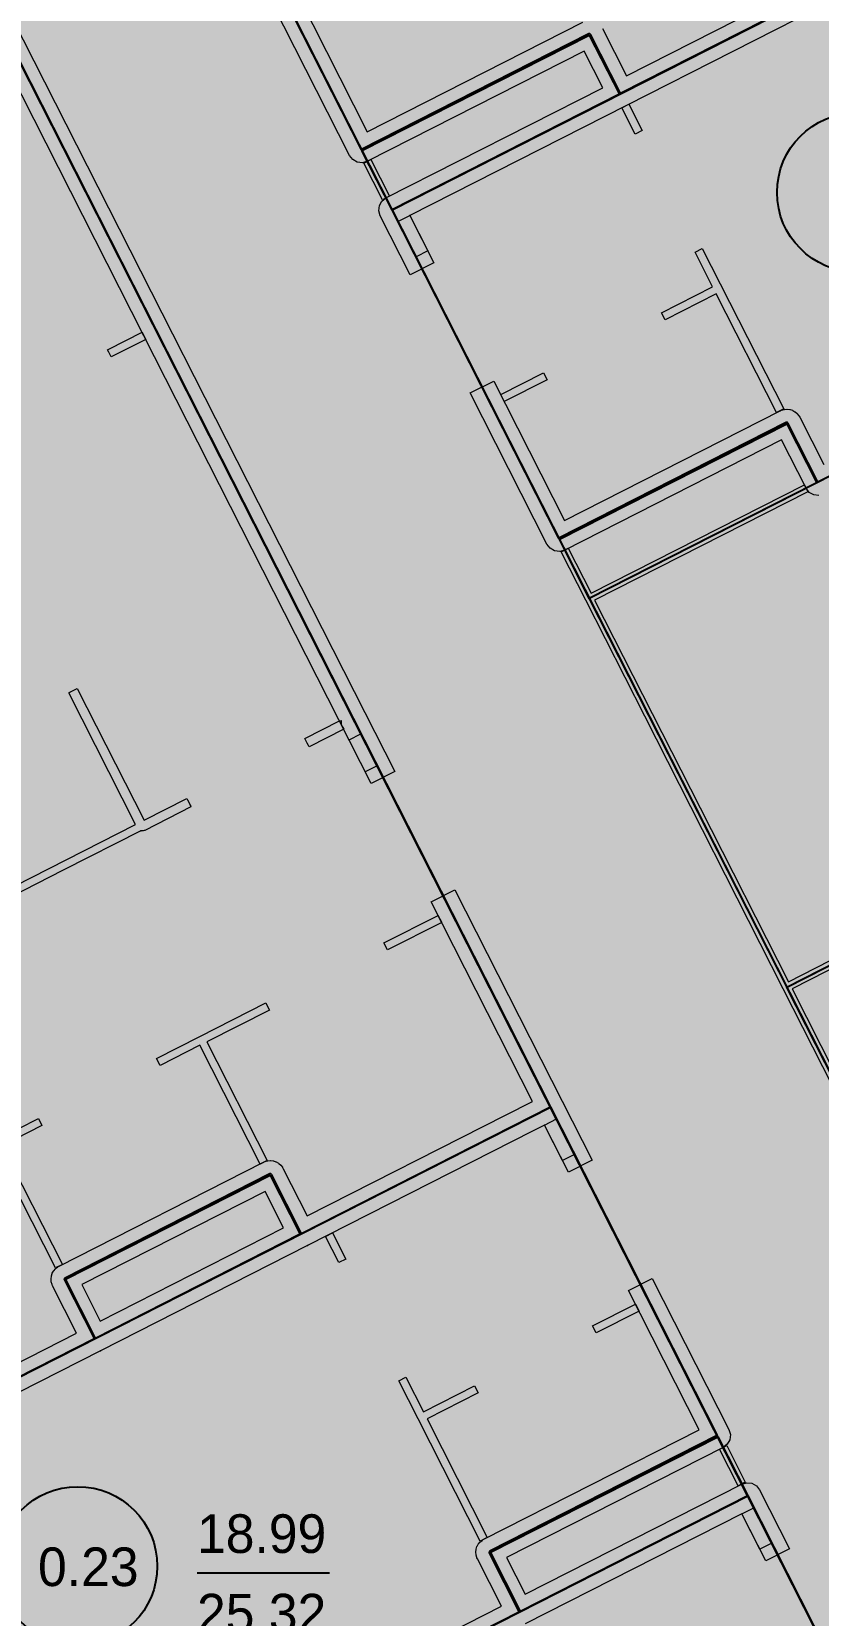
# Model space of a CAD drawing. Header units: millimetres. Extents: x 0 to 312583, y -208103 to 25097.
# Drawn here: x 246240 to 252178, y -92356 to -80408 of the extents above; entities that cross this region are included whole.
import ezdxf

# ---------------------------------------------------------------- set-up
doc = ezdxf.new("R2010")
doc.units = ezdxf.units.MM
doc.linetypes.add('Solid', pattern=[0])
for name, color, linetype, lineweight in [('Inner Walls', 5, 'Solid', 0), ('Room Objects', 47, 'Solid', 15), ('Room Walls', 47, 'Solid', 35), ('Service Area', 252, 'Solid', 25), ('Studio Apartment', 250, 'Solid', 25), ('Three-Bedroom Apartment', 151, 'Solid', 25), ('Two-Bedroom Apartment', 252, 'Solid', 25)]:
    doc.layers.add(name, color=color, linetype=linetype, lineweight=lineweight)
doc.styles.add('Dialog.plain', font='Dialog.plain')

msp = doc.modelspace()

# ---------------------------------------------------------------- hatches: boundary and pattern name
at = {"layer": 'Room Objects', "linetype": 'Solid', "lineweight": 0}
for points in [[(249005, -81841), (249094, -81796), (249094, -81796), (249094, -81796), (249230, -82063), (249230, -82063), (249141, -82108)], [(248636, -85751), (248725, -85706), (248847, -85946), (248847, -85946), (248758, -85992)], [(250112, -88657), (250112, -88657), (250201, -88611), (250201, -88611), (250337, -88879), (250337, -88879), (250247, -88924)], [(251601, -91589), (251690, -91544), (251826, -91811), (251737, -91856)]]:
    msp.add_hatch(color=5, dxfattribs=at).paths.add_polyline_path(points, flags=0)
at = {"layer": 'Service Area', "linetype": 'Solid', "lineweight": 25}
for points in [[(245687, -79726), (247471, -78820), (257896, -99345), (256113, -100250)], [(250449, -80434), (250676, -80880), (248960, -81752), (248733, -81306)], [(250449, -84684), (250449, -84684), (251939, -87616), (258804, -84129), (258804, -84129), (257314, -81197)], [(250223, -84238), (251939, -83367), (252165, -83812), (250449, -84684)], [(252384, -87390), (253335, -89262), (252890, -89489), (251939, -87616), (251939, -87616)], [(248041, -89035), (248267, -89481), (246723, -90266), (246496, -89820)], [(251418, -91009), (251645, -91454), (249929, -92326), (249702, -91880)]]:
    msp.add_hatch(color=254, dxfattribs=at).paths.add_polyline_path(points, flags=0)
at = {"layer": 'Studio Apartment', "linetype": 'Solid', "lineweight": 25}
for points in [[(247470, -78820), (254335, -75332), (255825, -78265), (255825, -78265), (250685, -80875), (250458, -80430), (250457, -80428), (250456, -80427), (250454, -80426), (250453, -80425), (250451, -80424), (250449, -80424), (250447, -80425), (250445, -80425), (248729, -81297), (248729, -81297), (247471, -78820), (247471, -78820)], [(250218, -84229), (248960, -81752), (248960, -81752), (255825, -78265), (257314, -81197), (257314, -81197), (252174, -83808), (251948, -83362), (251947, -83360), (251945, -83359), (251944, -83358), (251942, -83357), (251940, -83357), (251938, -83357), (251936, -83357), (251934, -83358)], [(249920, -92331), (244780, -94942), (244780, -94942), (243290, -92009), (243290, -92009), (250155, -88522), (251414, -91000), (249698, -91872), (249696, -91873), (249695, -91874), (249693, -91876), (249693, -91877), (249692, -91879), (249692, -91881), (249693, -91883), (249693, -91885)], [(251409, -95263), (246269, -97874), (246269, -97874), (244780, -94942), (251645, -91454), (251645, -91454), (252903, -93932), (251187, -94804), (251185, -94805), (251184, -94806), (251183, -94808), (251182, -94810), (251182, -94812), (251182, -94813), (251182, -94815), (251183, -94817)]]:
    msp.add_hatch(color=252, dxfattribs=at).paths.add_polyline_path(points, flags=0)
at = {"layer": 'Two-Bedroom Apartment', "linetype": 'Solid', "lineweight": 25}
msp.add_hatch(color=151, dxfattribs=at).paths.add_polyline_path([(240311, -86145), (238822, -83212), (245687, -79725), (247176, -82658), (248666, -85590), (250155, -88522), (248276, -89477), (248050, -89031), (248049, -89029), (248048, -89028), (248046, -89027), (248044, -89026), (248042, -89025), (248040, -89025), (248038, -89026), (248037, -89026), (246492, -89811), (246490, -89812), (246489, -89813), (246488, -89815), (246487, -89817), (246486, -89819), (246486, -89821), (246487, -89823), (246487, -89824), (246714, -90270), (246714, -90270), (243290, -92009), (241801, -89077)], flags=0)

# ---------------------------------------------------------------- linework, layer by layer
at = {"layer": 'Inner Walls', "color": 47, "linetype": 'Solid', "lineweight": 15}
for p, q in [((250729, -80741), (255557, -78289)), ((255647, -78467), (250730, -80965)), ((245821, -79769), (248755, -85545)), ((247087, -82703), (245643, -79860)), ((248239, -80112), (248773, -81163)), ((248639, -81342), (248061, -80203)), ((248773, -81163), (250400, -80336)), ((250548, -80384), (250729, -80741)), ((250410, -80555), (248774, -81386)), ((250550, -80832), (250410, -80555)), ((248914, -81663), (250550, -80832)), ((250730, -80965), (249094, -81796)), ((248664, -81373), (248639, -81342)), ((248698, -81392), (248664, -81373)), ((248736, -81397), (248698, -81392)), ((248774, -81386), (248736, -81397)), ((248865, -81721), (248884, -81687)), ((248884, -81687), (248914, -81663)), ((248860, -81760), (248865, -81721)), ((248870, -81797), (248860, -81760)), ((249097, -82243), (248870, -81797)), ((249094, -81796), (249275, -82152)), ((249275, -82152), (249097, -82243)), ((248803, -86081), (247087, -82703)), ((249550, -83134), (249728, -83044)), ((250129, -84275), (249550, -83134)), ((249728, -83044), (250262, -84095)), ((250262, -84095), (251889, -83268)), ((251889, -83268), (251898, -83264)), ((251898, -83264), (251900, -83264)), ((251900, -83264), (251919, -83258)), ((251919, -83258), (251921, -83258)), ((251921, -83258), (251940, -83257)), ((251940, -83257), (251942, -83257)), ((251942, -83257), (251962, -83259)), ((251962, -83259), (251964, -83259)), ((251964, -83259), (251982, -83265)), ((251982, -83265), (251984, -83266)), ((251984, -83266), (252001, -83276)), ((252001, -83276), (252003, -83277)), ((252003, -83277), (252018, -83290)), ((252018, -83290), (252019, -83291)), ((252019, -83291), (252031, -83307)), ((252031, -83307), (252032, -83308)), ((252032, -83308), (252037, -83317)), ((252037, -83317), (252218, -83673)), ((251899, -83488), (250263, -84319)), ((252085, -83853), (251899, -83488)), ((252109, -83884), (252085, -83853)), ((252143, -83903), (252109, -83884)), ((252182, -83907), (252143, -83903)), ((250153, -84305), (250129, -84275)), ((250187, -84324), (250153, -84305)), ((250226, -84329), (250187, -84324)), ((250263, -84319), (250226, -84329)), ((248755, -85545), (248982, -85990)), ((248982, -85990), (248803, -86081)), ((249256, -86972), (249434, -86882)), ((250021, -88478), (249256, -86972)), ((249434, -86882), (250245, -88477)), ((249817, -88582), (250021, -88478)), ((250245, -88477), (250471, -88923)), ((248320, -89342), (249817, -88582)), ((250019, -88704), (248322, -89566)), ((250112, -88657), (250019, -88704)), ((250293, -89013), (250112, -88657)), ((246447, -89722), (247991, -88937)), ((247991, -88937), (248000, -88933)), ((248000, -88933), (248002, -88933)), ((248002, -88933), (248021, -88927)), ((248021, -88927), (248023, -88927)), ((248023, -88927), (248042, -88925)), ((248042, -88925), (248044, -88925)), ((248044, -88925), (248064, -88928)), ((248064, -88928), (248066, -88928)), ((248066, -88928), (248084, -88934)), ((248084, -88934), (248086, -88935)), ((248086, -88935), (248103, -88945)), ((248103, -88945), (248105, -88946)), ((248105, -88946), (248120, -88959)), ((248120, -88959), (248121, -88960)), ((248121, -88960), (248133, -88975)), ((248133, -88975), (248134, -88977)), ((248134, -88977), (248139, -88986)), ((248139, -88986), (248320, -89342)), ((250471, -88923), (250293, -89013)), ((248002, -89157), (246618, -89859)), ((248142, -89433), (248002, -89157)), ((246758, -90136), (248142, -89433)), ((248322, -89566), (246759, -90359)), ((246386, -89817), (246389, -89797)), ((246386, -89819), (246386, -89817)), ((246388, -89838), (246386, -89819)), ((246388, -89840), (246388, -89838)), ((246394, -89859), (246388, -89840)), ((246389, -89795), (246395, -89777)), ((246389, -89797), (246389, -89795)), ((246395, -89777), (246396, -89775)), ((246396, -89775), (246406, -89758)), ((246406, -89758), (246407, -89756)), ((246407, -89756), (246420, -89741)), ((246420, -89741), (246421, -89740)), ((246421, -89740), (246436, -89728)), ((246436, -89728), (246438, -89727)), ((246438, -89727), (246447, -89722)), ((250746, -89905), (250924, -89814)), ((250924, -89814), (251503, -90954)), ((246394, -89861), (246394, -89859)), ((246398, -89870), (246394, -89861)), ((246579, -90226), (246398, -89870)), ((246618, -89859), (246758, -90136)), ((251279, -90956), (250746, -89905)), ((243468, -91807), (246579, -90226)), ((246759, -90359), (243558, -91985)), ((249652, -91782), (251279, -90956)), ((251509, -91031), (251490, -91065)), ((251503, -90954), (251514, -90992)), ((251514, -90992), (251509, -91031)), ((251459, -91089), (249823, -91920)), ((251490, -91065), (251459, -91089)), ((249964, -92196), (251600, -91365)), ((251600, -91365), (251637, -91355)), ((251637, -91355), (251676, -91359)), ((251676, -91359), (251710, -91378)), ((251710, -91378), (251734, -91409)), ((251734, -91409), (251960, -91855)), ((251601, -91589), (249965, -92420)), ((251782, -91945), (251601, -91589)), ((249592, -91877), (249595, -91858)), ((249595, -91856), (249601, -91837)), ((249595, -91858), (249595, -91856)), ((249601, -91837), (249602, -91835)), ((249602, -91835), (249611, -91818)), ((249611, -91818), (249613, -91817)), ((249613, -91817), (249625, -91802)), ((249625, -91802), (249627, -91800)), ((249627, -91800), (249642, -91788)), ((249642, -91788), (249644, -91787)), ((249644, -91787), (249652, -91782)), ((251960, -91855), (251782, -91945)), ((249592, -91879), (249592, -91877)), ((249594, -91899), (249592, -91879)), ((249594, -91901), (249594, -91899)), ((249599, -91919), (249594, -91901)), ((249600, -91921), (249599, -91919)), ((249604, -91930), (249600, -91921)), ((249785, -92287), (249604, -91930)), ((249823, -91920), (249964, -92196)), ((244957, -94739), (249785, -92287))]:
    msp.add_line(p, q, dxfattribs=at)
for p in [(248322, -89566), (246759, -90359)]:
    msp.add_point(p, dxfattribs=at)
at = {"layer": 'Room Objects', "color": 0, "linetype": 'Solid', "lineweight": 0}
for p, q in [((249005, -81841), (249094, -81796)), ((249094, -81796), (249230, -82063)), ((249141, -82108), (249005, -81841)), ((249230, -82063), (249141, -82108)), ((248636, -85751), (248725, -85706)), ((248758, -85992), (248636, -85751)), ((248725, -85706), (248847, -85946)), ((248847, -85946), (248758, -85992)), ((250112, -88657), (250201, -88611)), ((250201, -88611), (250337, -88879)), ((250247, -88924), (250112, -88657)), ((250337, -88879), (250247, -88924)), ((251601, -91589), (251690, -91544)), ((251737, -91856), (251601, -91589)), ((251690, -91544), (251826, -91811)), ((251826, -91811), (251737, -91856))]:
    msp.add_line(p, q, dxfattribs=at)
for p in [(249094, -81796), (249094, -81796), (249230, -82063), (248847, -85946), (250201, -88611), (250112, -88657), (250337, -88879)]:
    msp.add_point(p, dxfattribs=at)
at = {"layer": 'Room Walls', "color": 47, "linetype": 'Solid', "lineweight": 9}
for p, q in [((250694, -80983), (250748, -80956)), ((250795, -81181), (250694, -80983)), ((250748, -80956), (250849, -81154)), ((250849, -81154), (250795, -81181)), ((248747, -81400), (248801, -81373)), ((248888, -81676), (248747, -81400)), ((248801, -81373), (248941, -81649)), ((248941, -81649), (248888, -81676)), ((251248, -82072), (251301, -82045)), ((251380, -82333), (251248, -82072)), ((251301, -82045), (251916, -83255)), ((250995, -82529), (251380, -82333)), ((251407, -82386), (251022, -82582)), ((251862, -83282), (251407, -82386)), ((251022, -82582), (250995, -82529)), ((246822, -82804), (247074, -82676)), ((247101, -82730), (246840, -82862)), ((247074, -82676), (247101, -82730)), ((246813, -82808), (246822, -82804)), ((246822, -82826), (246813, -82808)), ((246840, -82862), (246822, -82826)), ((249780, -83146), (250103, -82982)), ((250103, -82982), (250130, -83035)), ((249793, -83173), (249780, -83146)), ((250130, -83035), (249807, -83199)), ((249807, -83199), (249793, -83173)), ((251916, -83255), (251862, -83282)), ((250462, -84644), (252072, -83826)), ((252072, -83826), (252099, -83880)), ((252099, -83880), (250489, -84697)), ((250237, -84332), (250290, -84305)), ((250422, -84698), (250237, -84332)), ((250290, -84305), (250462, -84644)), ((250867, -85573), (250422, -84698)), ((250489, -84697), (251285, -86263)), ((246520, -85396), (246529, -85391)), ((247025, -86390), (246520, -85396)), ((246529, -85391), (246574, -85369)), ((246574, -85369), (246583, -85364)), ((246583, -85364), (247088, -86358)), ((248302, -85741), (248563, -85608)), ((248563, -85608), (248577, -85605)), ((248577, -85605), (248577, -85637)), ((248577, -85637), (248597, -85670)), ((251912, -87630), (250867, -85573)), ((248307, -85750), (248302, -85741)), ((248320, -85777), (248307, -85750)), ((248329, -85794), (248320, -85777)), ((248595, -85671), (248334, -85803)), ((248597, -85670), (248595, -85671)), ((248334, -85803), (248329, -85794)), ((247088, -86358), (247411, -86194)), ((247442, -86256), (247093, -86434)), ((247411, -86194), (247415, -86203)), ((247415, -86203), (247438, -86247)), ((247438, -86247), (247442, -86256)), ((251285, -86263), (251952, -87576)), ((245220, -87307), (247025, -86390)), ((247065, -86437), (246478, -86735)), ((247067, -86437), (247065, -86437)), ((247073, -86438), (247067, -86437)), ((247075, -86438), (247073, -86438)), ((247080, -86438), (247075, -86438)), ((247082, -86437), (247080, -86438)), ((247088, -86436), (247082, -86437)), ((247090, -86435), (247088, -86436)), ((247093, -86434), (247090, -86435)), ((246478, -86735), (245274, -87347)), ((248899, -87282), (249308, -87075)), ((249308, -87075), (249322, -87101)), ((249335, -87128), (248926, -87336)), ((249322, -87101), (249335, -87128)), ((248926, -87336), (248899, -87282)), ((251952, -87576), (252371, -87363)), ((252371, -87430), (251979, -87630)), ((252359, -88510), (251912, -87630)), ((251979, -87630), (252412, -88483)), ((247509, -87988), (248007, -87735)), ((248034, -87789), (247563, -88028)), ((248007, -87735), (248021, -87762)), ((248021, -87762), (248034, -87789)), ((247183, -88154), (247509, -87988)), ((247563, -88028), (248018, -88924)), ((247210, -88208), (247183, -88154)), ((247510, -88055), (247210, -88208)), ((247964, -88951), (247510, -88055)), ((245991, -88759), (246291, -88607)), ((246291, -88607), (246318, -88660)), ((246318, -88660), (246018, -88813)), ((246420, -89735), (245951, -88813)), ((246018, -88813), (246473, -89708)), ((248018, -88924), (247964, -88951)), ((248458, -89497), (248511, -89469)), ((248511, -89469), (248612, -89668)), ((248558, -89695), (248458, -89497)), ((246473, -89708), (246420, -89735)), ((248612, -89668), (248558, -89695)), ((250474, -90171), (250797, -90007)), ((250825, -90060), (250501, -90224)), ((250797, -90007), (250825, -90060)), ((250501, -90224), (250474, -90171)), ((249011, -90586), (249065, -90559)), ((249157, -90874), (249011, -90586)), ((249065, -90559), (249197, -90820)), ((249197, -90820), (249583, -90624)), ((249610, -90677), (249224, -90873)), ((249583, -90624), (249610, -90677)), ((249626, -91796), (249157, -90874)), ((249224, -90873), (249679, -91769)), ((251432, -91102), (251486, -91075)), ((251573, -91379), (251432, -91102)), ((251486, -91075), (251626, -91352)), ((251626, -91352), (251573, -91379)), ((249679, -91769), (249626, -91796))]:
    msp.add_line(p, q, dxfattribs=at)
for p in [(247438, -86247), (247065, -86437)]:
    msp.add_point(p, dxfattribs=at)
at = {"layer": 'Service Area', "color": 254, "linetype": 'Solid', "lineweight": 25}
for p, q in [((247471, -78820), (257896, -99345)), ((256113, -100250), (245687, -79726)), ((248733, -81306), (250449, -80434)), ((250449, -80434), (250676, -80880)), ((250676, -80880), (248960, -81752)), ((257314, -81197), (250449, -84684)), ((248960, -81752), (248733, -81306)), ((250223, -84238), (251939, -83367)), ((251939, -83367), (252165, -83812)), ((252165, -83812), (250449, -84684)), ((251939, -87616), (258804, -84129)), ((250449, -84684), (250223, -84238)), ((250449, -84684), (251939, -87616)), ((251939, -87616), (252384, -87390)), ((252890, -89489), (251939, -87616)), ((246496, -89820), (248041, -89035)), ((248041, -89035), (248267, -89481)), ((248267, -89481), (246723, -90266)), ((246723, -90266), (246496, -89820)), ((249702, -91880), (251418, -91009)), ((251418, -91009), (251645, -91454)), ((251645, -91454), (249929, -92326)), ((249929, -92326), (249702, -91880))]:
    msp.add_line(p, q, dxfattribs=at)
for p in [(250449, -84684), (251939, -87616)]:
    msp.add_point(p, dxfattribs=at)
at = {"layer": 'Studio Apartment', "color": 252, "linetype": 'Solid', "lineweight": 25}
for p, q in [((248960, -81752), (255825, -78265)), ((255825, -78265), (250685, -80875)), ((248729, -81297), (247471, -78820)), ((250445, -80425), (248729, -81297)), ((250447, -80425), (250445, -80425)), ((250449, -80424), (250447, -80425)), ((250451, -80424), (250449, -80424)), ((250453, -80425), (250451, -80424)), ((250454, -80426), (250453, -80425)), ((250456, -80427), (250454, -80426)), ((250457, -80428), (250456, -80427)), ((250458, -80430), (250457, -80428)), ((250685, -80875), (250458, -80430)), ((257314, -81197), (252174, -83808)), ((250218, -84229), (248960, -81752)), ((251934, -83358), (250218, -84229)), ((251936, -83357), (251934, -83358)), ((251938, -83357), (251936, -83357)), ((251940, -83357), (251938, -83357)), ((251942, -83357), (251940, -83357)), ((251944, -83358), (251942, -83357)), ((251945, -83359), (251944, -83358)), ((251947, -83360), (251945, -83359)), ((251948, -83362), (251947, -83360)), ((252174, -83808), (251948, -83362)), ((243290, -92009), (250155, -88522)), ((250155, -88522), (251414, -91000)), ((251414, -91000), (249698, -91872)), ((244780, -94942), (251645, -91454)), ((251645, -91454), (252903, -93932)), ((249698, -91872), (249696, -91873)), ((249693, -91877), (249692, -91879)), ((249692, -91879), (249692, -91881)), ((249692, -91881), (249693, -91883)), ((249695, -91874), (249693, -91876)), ((249693, -91876), (249693, -91877)), ((249693, -91883), (249693, -91885)), ((249693, -91885), (249920, -92331)), ((249696, -91873), (249695, -91874)), ((249920, -92331), (244780, -94942))]:
    msp.add_line(p, q, dxfattribs=at)
for p in [(248729, -81297), (248960, -81752), (251645, -91454)]:
    msp.add_point(p, dxfattribs=at)
at = {"layer": 'Three-Bedroom Apartment', "color": 7, "linetype": 'Solid', "lineweight": 25}
msp.add_line((247488, -92035), (248488, -92035), dxfattribs=at)
for centre in [(252466, -81621), (246588, -91985)]:
    msp.add_circle(centre, 600, dxfattribs=at)
at = {"layer": 'Two-Bedroom Apartment', "color": 151, "linetype": 'Solid', "lineweight": 25}
for p, q in [((245687, -79725), (247176, -82658)), ((247176, -82658), (248666, -85590)), ((248666, -85590), (250155, -88522)), ((250155, -88522), (248276, -89477)), ((248037, -89026), (246492, -89811)), ((248038, -89026), (248037, -89026)), ((248040, -89025), (248038, -89026)), ((248042, -89025), (248040, -89025)), ((248044, -89026), (248042, -89025)), ((248046, -89027), (248044, -89026)), ((248048, -89028), (248046, -89027)), ((248049, -89029), (248048, -89028)), ((248050, -89031), (248049, -89029)), ((248276, -89477), (248050, -89031)), ((246487, -89817), (246486, -89819)), ((246486, -89819), (246486, -89821)), ((246486, -89821), (246487, -89823)), ((246488, -89815), (246487, -89817)), ((246487, -89823), (246487, -89824)), ((246487, -89824), (246714, -90270)), ((246489, -89813), (246488, -89815)), ((246490, -89812), (246489, -89813)), ((246492, -89811), (246490, -89812)), ((246714, -90270), (243290, -92009))]:
    msp.add_line(p, q, dxfattribs=at)
msp.add_point((246714, -90270), dxfattribs=at)

# ---------------------------------------------------------------- texts
at = {"layer": 'Three-Bedroom Apartment', "color": 7, "linetype": 'Solid', "lineweight": 25, "style": 'Dialog.plain'}
for s, p in [('18.99', (247488, -91885)), ('0.23', (246288, -92135)), ('25.32', (247488, -92485))]:
    msp.add_text(s, height=291.6, dxfattribs=at).set_placement(p)

doc.saveas('drawing.dxf')
